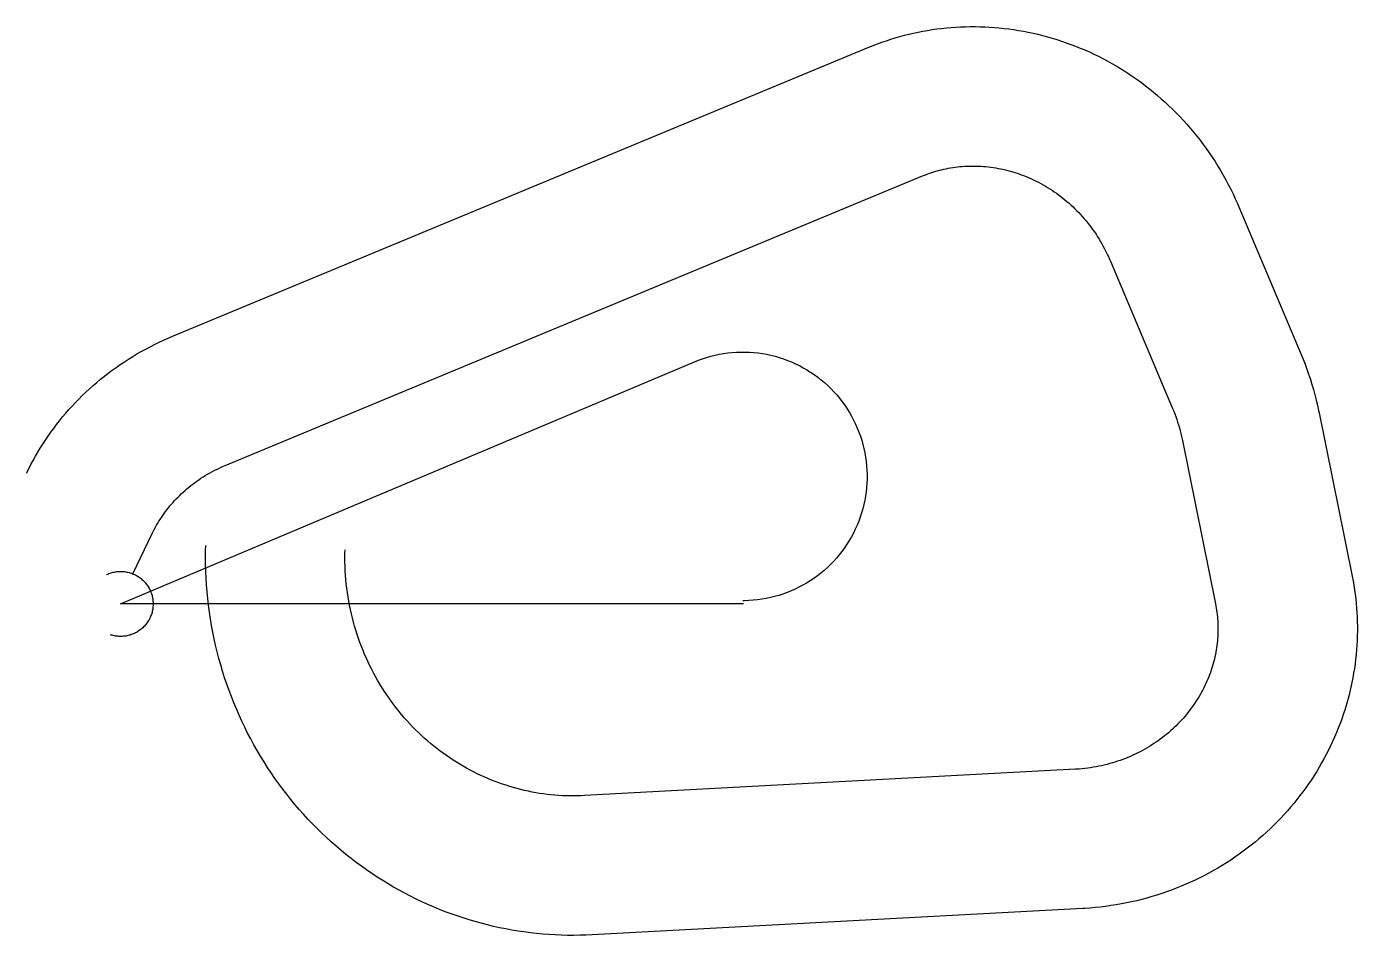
# Model space of a CAD drawing. Header units: metres. Extents: x -3102 to 40806, y -10935 to 19046.
import ezdxf

# ---------------------------------------------------------------- set-up
doc = ezdxf.new("R2010")
doc.units = ezdxf.units.M

msp = doc.modelspace()

# ---------------------------------------------------------------- linework, layer by layer
at = {"layer": 'Boundry', "color": 1}
for p, q in [((1688, 8818), (24688, 18366)), ((3452, 4569), (26452, 14118)), ((36893, 13100), (38947, 8233)), ((32655, 11312), (34709, 6445)), ((39543, 6301), (40634, 912)), ((35035, 5389), (36125, 0)), ((404, 994), (1044, 2325)), ((31500, -5454), (15309, -6325)), ((31747, -10048), (15556, -10918))]:
    msp.add_line(p, q, dxfattribs=at)
at = {"layer": 'NorminalTrack', "color": 1}
msp.add_lwpolyline([(20547, 0), (0, 0), (18930, 7989), (18930, 7989), (19063, 8042), (19198, 8091), (19334, 8135), (19472, 8174), (19611, 8209), (19751, 8238), (19892, 8263), (20034, 8282), (20176, 8297), (20319, 8307), (20462, 8311), (20606, 8311), (20749, 8306), (20892, 8296), (21034, 8280), (21176, 8260), (21317, 8235), (21457, 8205), (21596, 8170), (21733, 8130), (21869, 8086), (22004, 8036), (22137, 7982), (22267, 7924), (22396, 7861), (22522, 7793), (22646, 7722), (22767, 7645), (22886, 7565), (23002, 7481), (23114, 7392), (23224, 7300), (23330, 7204), (23433, 7104), (23532, 7001), (23628, 6894), (23720, 6784), (23807, 6671), (23891, 6555), (23971, 6436), (24047, 6315), (24118, 6191), (24185, 6064), (24248, 5935), (24306, 5804), (24359, 5671), (24408, 5537), (24452, 5400), (24491, 5263), (24525, 5124), (24555, 4983), (24579, 4842), (24599, 4701), (24614, 4558), (24623, 4415), (24628, 4272), (24628, 4129), (24622, 3986), (24612, 3843), (24597, 3700), (24577, 3559), (24552, 3418), (24521, 3278), (24487, 3139), (24447, 3001), (24402, 2865), (24353, 2731), (24299, 2598), (24241, 2467), (24177, 2339), (24110, 2212), (24038, 2088), (23962, 1967), (23882, 1849), (23797, 1733), (23709, 1620), (23617, 1511), (23520, 1404), (23421, 1302), (23318, 1202), (23211, 1107), (23101, 1015), (22988, 927), (22872, 843), (22753, 763), (22631, 688), (22507, 616), (22381, 549), (22252, 487), (22121, 429), (21988, 375), (21853, 327), (21717, 283), (21579, 244), (21440, 209), (21300, 180), (21159, 155), (21017, 136), (20875, 121), (20732, 111), (20589, 106), (20526, 106)], dxfattribs=at)
at = {"layer": 'WindSpiral', "color": 5}
for points in [[(24688, 18366), (24830, 18424), (24974, 18479), (25119, 18532), (25264, 18582), (25411, 18630), (25559, 18676), (25708, 18718), (25858, 18759), (26009, 18797), (26161, 18832), (26313, 18864), (26467, 18894), (26621, 18921), (26775, 18946), (26931, 18968), (27087, 18987), (27244, 19004), (27401, 19018), (27558, 19029), (27716, 19037), (27875, 19043), (28033, 19046), (28192, 19046), (28351, 19043), (28511, 19038), (28670, 19030), (28830, 19019), (28990, 19005), (29149, 18988), (29309, 18969), (29468, 18947), (29627, 18921), (29786, 18894), (29945, 18863), (30103, 18829), (30262, 18793), (30419, 18754), (30576, 18712), (30733, 18667), (30889, 18619), (31045, 18569), (31199, 18516), (31353, 18460), (31507, 18401), (31659, 18340), (31811, 18276), (31962, 18209), (32111, 18139), (32260, 18067), (32408, 17991), (32554, 17914), (32700, 17833), (32844, 17750), (32987, 17664), (33128, 17576), (33269, 17485), (33407, 17392), (33545, 17296), (33681, 17197), (33815, 17096), (33948, 16992), (34079, 16886), (34209, 16778), (34336, 16667), (34462, 16554), (34586, 16438), (34709, 16320), (34829, 16200), (34948, 16078), (35064, 15953), (35178, 15826), (35291, 15697), (35401, 15566), (35509, 15433), (35615, 15297), (35719, 15160), (35820, 15021), (35919, 14879), (36016, 14736), (36110, 14591), (36202, 14444), (36292, 14295), (36379, 14145), (36464, 13993), (36545, 13839), (36625, 13683), (36702, 13526), (36776, 13368), (36847, 13208), (36893, 13100)], [(26452, 14118), (26520, 14146), (26588, 14172), (26658, 14197), (26728, 14221), (26798, 14244), (26869, 14266), (26941, 14287), (27013, 14306), (27086, 14324), (27160, 14342), (27234, 14357), (27309, 14372), (27384, 14385), (27459, 14397), (27535, 14408), (27611, 14417), (27688, 14426), (27765, 14432), (27843, 14438), (27921, 14442), (27999, 14445), (28077, 14446), (28156, 14446), (28235, 14445), (28314, 14442), (28393, 14438), (28473, 14433), (28552, 14426), (28632, 14417), (28712, 14408), (28792, 14397), (28872, 14384), (28952, 14370), (29032, 14354), (29112, 14338), (29191, 14319), (29271, 14299), (29351, 14278), (29430, 14255), (29509, 14231), (29589, 14206), (29667, 14178), (29746, 14150), (29824, 14120), (29902, 14088), (29980, 14056), (30057, 14021), (30134, 13985), (30211, 13948), (30287, 13909), (30363, 13869), (30438, 13828), (30512, 13785), (30586, 13740), (30660, 13695), (30733, 13647), (30805, 13599), (30877, 13549), (30948, 13497), (31018, 13444), (31087, 13390), (31156, 13335), (31224, 13278), (31291, 13219), (31357, 13160), (31423, 13099), (31487, 13037), (31551, 12973), (31613, 12909), (31675, 12843), (31736, 12775), (31795, 12707), (31854, 12637), (31911, 12566), (31968, 12494), (32023, 12421), (32077, 12346), (32130, 12271), (32182, 12194), (32233, 12116), (32282, 12037), (32330, 11957), (32377, 11876), (32423, 11794), (32467, 11711), (32510, 11627), (32551, 11543), (32592, 11457), (32630, 11370), (32655, 11312)], [(-3102, 4318), (-3033, 4458), (-2962, 4597), (-2888, 4734), (-2812, 4871), (-2733, 5007), (-2652, 5141), (-2568, 5274), (-2482, 5406), (-2393, 5537), (-2302, 5666), (-2208, 5793), (-2113, 5920), (-2014, 6045), (-1914, 6168), (-1811, 6290), (-1706, 6410), (-1599, 6528), (-1489, 6645), (-1378, 6760), (-1264, 6873), (-1148, 6984), (-1030, 7094), (-910, 7201), (-787, 7307), (-663, 7410), (-537, 7512), (-409, 7611), (-279, 7709), (-147, 7804), (-13, 7897), (123, 7988), (260, 8077), (399, 8163), (540, 8247), (683, 8329), (827, 8408), (973, 8485), (1120, 8559), (1268, 8631), (1419, 8701), (1570, 8768), (1688, 8818)], [(38947, 8233), (39014, 8071), (39078, 7907), (39140, 7742), (39198, 7575), (39254, 7408), (39307, 7239), (39357, 7069), (39404, 6898), (39448, 6725), (39489, 6552), (39527, 6378), (39543, 6301)], [(34709, 6445), (34745, 6357), (34780, 6267), (34814, 6178), (34846, 6087), (34876, 5995), (34905, 5903), (34932, 5810), (34958, 5716), (34982, 5622), (35005, 5527), (35026, 5431), (35035, 5389)], [(1044, 2325), (1077, 2392), (1112, 2460), (1148, 2527), (1185, 2593), (1223, 2660), (1263, 2725), (1304, 2790), (1346, 2855), (1390, 2919), (1435, 2983), (1481, 3046), (1528, 3108), (1577, 3170), (1626, 3231), (1677, 3291), (1729, 3351), (1783, 3410), (1837, 3468), (1893, 3525), (1950, 3582), (2008, 3638), (2067, 3692), (2128, 3746), (2189, 3799), (2252, 3852), (2315, 3903), (2380, 3953), (2446, 4002), (2513, 4051), (2581, 4098), (2650, 4144), (2720, 4189), (2791, 4233), (2862, 4276), (2935, 4318), (3009, 4358), (3084, 4398), (3159, 4436), (3236, 4473), (3313, 4509), (3391, 4543), (3452, 4569)], [(15556, -10918), (15353, -10927), (15150, -10933), (14946, -10935), (14743, -10934), (14539, -10929), (14335, -10920), (14131, -10908), (13927, -10892), (13723, -10873), (13519, -10850), (13315, -10823), (13111, -10793), (12908, -10759), (12706, -10722), (12503, -10681), (12301, -10637), (12100, -10589), (11899, -10537), (11699, -10482), (11500, -10423), (11302, -10361), (11104, -10295), (10908, -10226), (10712, -10153), (10518, -10077), (10325, -9997), (10132, -9914), (9941, -9827), (9752, -9737), (9564, -9643), (9377, -9546), (9192, -9446), (9008, -9343), (8826, -9236), (8646, -9125), (8467, -9012), (8290, -8895), (8115, -8775), (7942, -8652), (7771, -8526), (7602, -8397), (7435, -8264), (7270, -8129), (7107, -7990), (6947, -7849), (6789, -7704), (6633, -7557), (6480, -7407), (6329, -7254), (6181, -7098), (6035, -6939), (5892, -6778), (5752, -6614), (5614, -6448), (5479, -6278), (5347, -6107), (5218, -5933), (5092, -5756), (4968, -5577), (4848, -5396), (4731, -5212), (4616, -5027), (4505, -4839), (4398, -4648), (4293, -4456), (4191, -4262), (4093, -4066), (3998, -3868), (3907, -3668), (3819, -3466), (3734, -3263), (3653, -3058), (3576, -2851), (3502, -2643), (3431, -2433), (3364, -2222), (3301, -2009), (3241, -1795), (3185, -1580), (3133, -1364), (3085, -1147), (3040, -928), (2999, -709), (2962, -488), (2928, -267), (2899, -45), (2873, 178), (2851, 401), (2833, 626), (2819, 850), (2809, 1075), (2803, 1301), (2801, 1526), (2802, 1752), (2806, 1924)], [(15309, -6325), (15186, -6331), (15063, -6334), (14940, -6335), (14817, -6334), (14693, -6331), (14569, -6326), (14445, -6319), (14321, -6309), (14197, -6297), (14073, -6283), (13949, -6267), (13825, -6249), (13701, -6228), (13577, -6205), (13453, -6180), (13330, -6153), (13207, -6124), (13084, -6092), (12961, -6058), (12839, -6022), (12717, -5984), (12596, -5944), (12475, -5901), (12355, -5856), (12235, -5809), (12116, -5760), (11998, -5709), (11880, -5655), (11763, -5600), (11646, -5542), (11531, -5482), (11416, -5420), (11303, -5356), (11190, -5290), (11078, -5221), (10967, -5151), (10857, -5078), (10748, -5004), (10641, -4927), (10534, -4849), (10429, -4768), (10325, -4685), (10222, -4601), (10121, -4515), (10020, -4426), (9922, -4336), (9824, -4244), (9728, -4150), (9634, -4054), (9541, -3956), (9450, -3857), (9360, -3755), (9272, -3653), (9185, -3548), (9100, -3441), (9017, -3333), (8936, -3224), (8856, -3113), (8778, -3000), (8702, -2885), (8628, -2769), (8556, -2652), (8486, -2533), (8418, -2413), (8351, -2291), (8287, -2168), (8225, -2044), (8165, -1918), (8107, -1791), (8051, -1663), (7997, -1534), (7946, -1404), (7896, -1272), (7849, -1139), (7804, -1006), (7761, -871), (7721, -735), (7683, -599), (7647, -461), (7614, -323), (7583, -184), (7554, -44), (7528, 96), (7504, 238), (7483, 380), (7464, 522), (7447, 665), (7433, 809), (7422, 953), (7413, 1097), (7406, 1242), (7402, 1387), (7401, 1533), (7402, 1678), (7404, 1789)], [(-453, 972), (-419, 987), (-384, 1001), (-349, 1014), (-314, 1026), (-278, 1036), (-241, 1045), (-205, 1053), (-168, 1059), (-131, 1065), (-93, 1068), (-56, 1071), (-19, 1072), (19, 1072), (56, 1071), (93, 1068), (131, 1065), (168, 1059), (205, 1053), (241, 1045), (278, 1036), (314, 1026), (349, 1014), (384, 1001), (419, 987), (453, 972), (487, 956), (520, 938), (552, 919), (584, 900), (615, 879), (645, 857), (675, 834), (704, 809), (731, 784), (758, 758), (784, 731), (809, 704), (834, 675), (857, 645), (879, 615), (900, 584), (919, 552), (938, 520), (956, 487), (972, 453), (987, 419), (1001, 384), (1014, 349), (1026, 314), (1036, 278), (1045, 241), (1053, 205), (1059, 168), (1065, 131), (1068, 93), (1071, 56), (1072, 19), (1072, -19), (1071, -56), (1068, -93), (1065, -131), (1059, -168), (1053, -205), (1045, -241), (1036, -278), (1026, -314), (1014, -349), (1001, -384), (987, -419), (972, -453), (956, -487), (938, -520), (919, -552), (900, -584), (879, -615), (857, -645), (834, -675), (809, -704), (784, -731), (758, -758), (731, -784), (704, -809), (675, -834), (645, -857), (615, -879), (584, -900), (552, -919), (520, -938), (487, -956), (453, -972), (419, -987), (384, -1001), (349, -1014), (314, -1026), (278, -1036), (241, -1045), (205, -1053), (168, -1059), (131, -1065), (93, -1068), (56, -1071), (19, -1072), (-19, -1072), (-56, -1071), (-93, -1068), (-131, -1065), (-168, -1059), (-205, -1053), (-241, -1045), (-278, -1036), (-314, -1026), (-331, -1020)], [(40634, 912), (40662, 764), (40688, 616), (40712, 467), (40733, 317), (40751, 166), (40767, 15), (40780, -136), (40790, -288), (40798, -441), (40803, -593), (40806, -746), (40806, -900), (40803, -1053), (40797, -1207), (40789, -1361), (40778, -1515), (40764, -1669), (40748, -1823), (40729, -1977), (40707, -2130), (40683, -2284), (40656, -2437), (40626, -2591), (40593, -2743), (40558, -2896), (40519, -3048), (40479, -3200), (40435, -3351), (40389, -3501), (40340, -3651), (40288, -3801), (40234, -3949), (40177, -4097), (40118, -4244), (40055, -4391), (39990, -4536), (39923, -4681), (39853, -4824), (39780, -4967), (39704, -5108), (39626, -5248), (39546, -5388), (39463, -5526), (39377, -5662), (39289, -5798), (39198, -5932), (39105, -6064), (39010, -6195), (38912, -6325), (38812, -6453), (38709, -6580), (38604, -6705), (38497, -6828), (38387, -6949), (38275, -7069), (38161, -7187), (38044, -7303), (37926, -7418), (37805, -7530), (37682, -7641), (37557, -7749), (37430, -7855), (37301, -7960), (37170, -8062), (37037, -8162), (36902, -8260), (36765, -8355), (36626, -8449), (36486, -8540), (36343, -8628), (36199, -8715), (36053, -8799), (35906, -8880), (35757, -8959), (35606, -9036), (35454, -9110), (35301, -9181), (35146, -9250), (34989, -9316), (34831, -9380), (34672, -9441), (34512, -9499), (34350, -9555), (34187, -9607), (34023, -9657), (33858, -9704), (33692, -9749), (33525, -9790), (33357, -9829), (33188, -9864), (33018, -9897), (32848, -9927), (32676, -9954), (32504, -9978), (32332, -9999), (32158, -10017), (31985, -10032), (31810, -10044), (31747, -10048)], [(36125, 0), (36138, -69), (36151, -139), (36162, -208), (36171, -279), (36180, -350), (36187, -421), (36194, -492), (36199, -564), (36202, -636), (36205, -709), (36206, -782), (36206, -855), (36204, -928), (36202, -1001), (36198, -1075), (36193, -1149), (36186, -1223), (36178, -1297), (36169, -1371), (36159, -1446), (36147, -1520), (36133, -1594), (36119, -1669), (36103, -1743), (36086, -1817), (36067, -1891), (36047, -1966), (36026, -2040), (36003, -2113), (35979, -2187), (35954, -2261), (35927, -2334), (35899, -2407), (35870, -2480), (35839, -2552), (35806, -2624), (35773, -2696), (35738, -2767), (35702, -2838), (35664, -2909), (35625, -2979), (35585, -3049), (35543, -3118), (35500, -3186), (35456, -3255), (35410, -3322), (35363, -3389), (35315, -3455), (35266, -3521), (35215, -3586), (35163, -3650), (35109, -3713), (35055, -3776), (34999, -3838), (34941, -3899), (34883, -3960), (34824, -4019), (34763, -4078), (34701, -4135), (34638, -4192), (34573, -4248), (34508, -4303), (34441, -4357), (34373, -4409), (34304, -4461), (34234, -4512), (34163, -4562), (34091, -4610), (34018, -4658), (33944, -4704), (33869, -4749), (33793, -4793), (33715, -4835), (33637, -4877), (33558, -4917), (33478, -4956), (33397, -4993), (33316, -5030), (33233, -5065), (33150, -5098), (33066, -5130), (32981, -5161), (32895, -5191), (32808, -5219), (32721, -5245), (32633, -5270), (32545, -5294), (32456, -5316), (32366, -5337), (32276, -5356), (32185, -5373), (32093, -5389), (32001, -5404), (31909, -5417), (31816, -5428), (31722, -5438), (31629, -5446), (31535, -5452), (31500, -5454)]]:
    msp.add_lwpolyline(points, dxfattribs=at)

doc.saveas('drawing.dxf')
